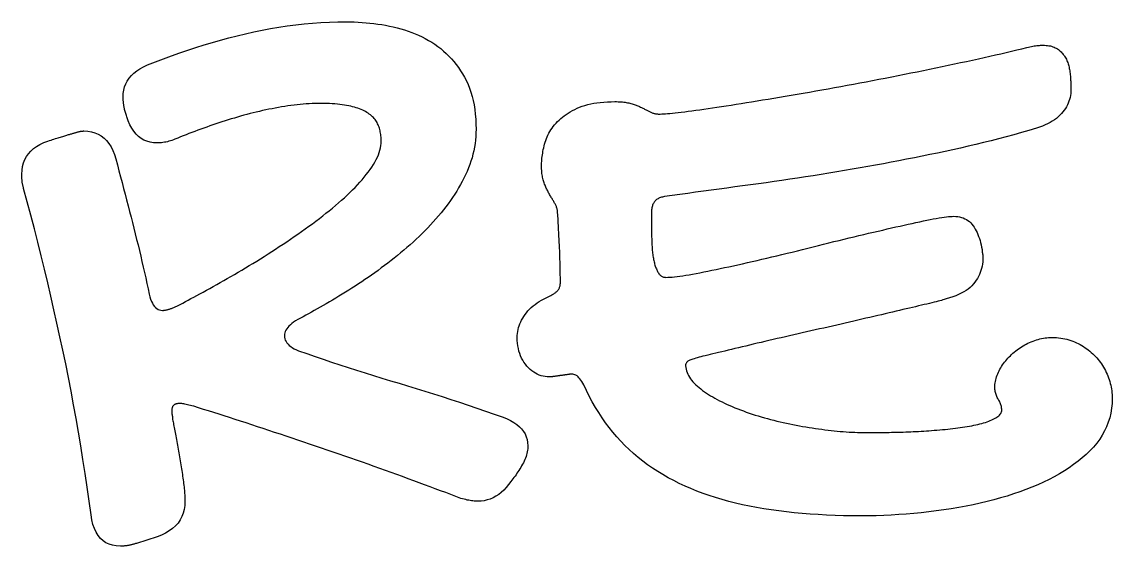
# Model space of a CAD drawing. Header units: millimetres. Extents: x 0 to 54.3, y 0.2 to 27.6.
# Drawn here: x 4.687 to 8.923, y 8.668 to 10.703 of the extents above; entities that cross this region are included whole.
import ezdxf

# ---------------------------------------------------------------- set-up
doc = ezdxf.new("R2010")
doc.units = ezdxf.units.MM

msp = doc.modelspace()

# ---------------------------------------------------------------- linework, layer by layer
for points in [[(5.2821, 10.2469), (5.2762, 10.2446), (5.2703, 10.2426), (5.2644, 10.2407), (5.2586, 10.239), (5.2528, 10.2375), (5.247, 10.2362), (5.2412, 10.2351), (5.2355, 10.2343), (5.2297, 10.2336), (5.224, 10.2331), (5.2184, 10.2328), (5.2127, 10.2327), (5.1988, 10.2334), (5.1857, 10.2355), (5.1733, 10.239), (5.1617, 10.2439), (5.1508, 10.2503), (5.1406, 10.258), (5.1312, 10.2672), (5.1225, 10.2778), (5.1145, 10.2898), (5.1074, 10.3031), (5.1009, 10.3179), (5.0952, 10.3342), (5.0937, 10.3385), (5.0924, 10.3428), (5.0911, 10.347), (5.0899, 10.351), (5.0888, 10.3549), (5.0878, 10.3586), (5.0869, 10.3623), (5.0861, 10.3658), (5.0853, 10.3692), (5.0847, 10.3725), (5.0841, 10.3756), (5.0836, 10.3787), (5.0832, 10.3816), (5.0828, 10.3845), (5.0824, 10.3874), (5.0821, 10.3901), (5.0819, 10.3929), (5.0816, 10.3956), (5.0814, 10.3982), (5.0812, 10.4008), (5.0811, 10.4034), (5.081, 10.4059), (5.081, 10.4083), (5.0809, 10.4107), (5.0816, 10.4244), (5.0836, 10.4374), (5.0868, 10.4499), (5.0914, 10.4618), (5.0973, 10.473), (5.1045, 10.4837), (5.1131, 10.4938), (5.1229, 10.5033), (5.134, 10.5122), (5.1465, 10.5205), (5.1602, 10.5282), (5.1753, 10.5354), (5.2065, 10.5476), (5.2378, 10.5595), (5.2692, 10.571), (5.3007, 10.582), (5.3323, 10.5927), (5.364, 10.603), (5.3958, 10.6129), (5.4277, 10.6224), (5.4597, 10.6315), (5.4918, 10.6402), (5.524, 10.6485), (5.5563, 10.6564), (5.5887, 10.6638), (5.6211, 10.6706), (5.6536, 10.6767), (5.6861, 10.6821), (5.7187, 10.687), (5.7513, 10.6912), (5.784, 10.6947), (5.8167, 10.6976), (5.8495, 10.6998), (5.8823, 10.7014), (5.9151, 10.7024), (5.9481, 10.7027), (5.9635, 10.7026), (5.9788, 10.7022), (5.9942, 10.7015), (6.0095, 10.7005), (6.0247, 10.6993), (6.04, 10.6978), (6.0552, 10.6961), (6.0703, 10.694), (6.0854, 10.6917), (6.1005, 10.6891), (6.1155, 10.6863), (6.1306, 10.6831), (6.1454, 10.6797), (6.16, 10.6758), (6.1743, 10.6716), (6.1884, 10.6669), (6.2022, 10.6619), (6.2158, 10.6564), (6.2291, 10.6506), (6.2421, 10.6444), (6.2549, 10.6377), (6.2674, 10.6307), (6.2797, 10.6233), (6.2917, 10.6155), (6.3034, 10.6072), (6.3147, 10.5986), (6.3256, 10.5894), (6.3362, 10.5799), (6.3464, 10.5699), (6.3562, 10.5594), (6.3657, 10.5485), (6.3748, 10.5371), (6.3835, 10.5253), (6.3918, 10.5131), (6.3998, 10.5004), (6.4074, 10.4873), (6.4145, 10.4736), (6.421, 10.4594), (6.4269, 10.4447), (6.4322, 10.4293), (6.4368, 10.4134), (6.4408, 10.3969), (6.4442, 10.3799), (6.447, 10.3623), (6.4492, 10.3441), (6.4507, 10.3253), (6.4516, 10.306), (6.4519, 10.2861), (6.4517, 10.2719), (6.451, 10.2578), (6.4498, 10.2438), (6.4481, 10.2299), (6.4459, 10.2161), (6.4433, 10.2024), (6.4401, 10.1888), (6.4365, 10.1753), (6.4324, 10.1619), (6.4278, 10.1486), (6.4228, 10.1354), (6.4172, 10.1223), (6.4113, 10.1093), (6.405, 10.0964), (6.3985, 10.0836), (6.3916, 10.0708), (6.3844, 10.0582), (6.3769, 10.0457), (6.3691, 10.0333), (6.361, 10.021), (6.3526, 10.0088), (6.3439, 9.9967), (6.3349, 9.9846), (6.3255, 9.9727), (6.3159, 9.9609), (6.3061, 9.9492), (6.296, 9.9375), (6.2858, 9.926), (6.2753, 9.9146), (6.2645, 9.9033), (6.2536, 9.892), (6.2424, 9.8809), (6.231, 9.8699), (6.2194, 9.859), (6.2076, 9.8481), (6.1955, 9.8374), (6.1834, 9.8268), (6.1711, 9.8163), (6.1588, 9.806), (6.1465, 9.7959), (6.1341, 9.7858), (6.1217, 9.776), (6.1092, 9.7662), (6.0966, 9.7567), (6.084, 9.7473), (6.0714, 9.738), (6.0587, 9.7289), (6.046, 9.7199), (6.0332, 9.711), (6.0205, 9.7023), (6.0078, 9.6938), (5.9951, 9.6854), (5.9825, 9.6771), (5.9699, 9.6689), (5.9573, 9.6609), (5.9447, 9.653), (5.9321, 9.6453), (5.9196, 9.6377), (5.9071, 9.6302), (5.8946, 9.6228), (5.8823, 9.6157), (5.8701, 9.6086), (5.8581, 9.6018), (5.8464, 9.595), (5.8348, 9.5885), (5.8234, 9.5821), (5.8122, 9.5759), (5.8013, 9.5698), (5.7905, 9.5639), (5.7799, 9.5582), (5.7695, 9.5526), (5.7593, 9.5472), (5.7511, 9.5421), (5.7435, 9.537), (5.7367, 9.5319), (5.7306, 9.5268), (5.7253, 9.5216), (5.7206, 9.5165), (5.7166, 9.5113), (5.7134, 9.506), (5.7109, 9.5008), (5.7091, 9.4955), (5.708, 9.4902), (5.7077, 9.4849), (5.7081, 9.4787), (5.7092, 9.4728), (5.7111, 9.4672), (5.7138, 9.4617), (5.7173, 9.4565), (5.7215, 9.4515), (5.7265, 9.4467), (5.7322, 9.4421), (5.7387, 9.4378), (5.746, 9.4337), (5.7541, 9.4298), (5.7629, 9.4261), (5.7947, 9.4149), (5.8266, 9.4038), (5.8587, 9.3928), (5.8909, 9.382), (5.9232, 9.3713), (5.9556, 9.3607), (5.9882, 9.3502), (6.0209, 9.3398), (6.0537, 9.3296), (6.0866, 9.3195), (6.1196, 9.3095), (6.1528, 9.2997), (6.1861, 9.2898), (6.2194, 9.2797), (6.2529, 9.2694), (6.2863, 9.2589), (6.3199, 9.2482), (6.3536, 9.2374), (6.3873, 9.2263), (6.4211, 9.215), (6.4549, 9.2035), (6.4889, 9.1919), (6.5229, 9.18), (6.557, 9.1679), (6.5723, 9.1617), (6.5864, 9.155), (6.5991, 9.1477), (6.6104, 9.1398), (6.6204, 9.1314), (6.6291, 9.1225), (6.6364, 9.113), (6.6425, 9.103), (6.6471, 9.0925), (6.6505, 9.0814), (6.6525, 9.0697), (6.6531, 9.0575), (6.653, 9.0516), (6.6526, 9.0456), (6.6519, 9.0397), (6.6509, 9.0337), (6.6496, 9.0277), (6.648, 9.0217), (6.6462, 9.0157), (6.644, 9.0097), (6.6416, 9.0036), (6.6389, 8.9976), (6.6359, 8.9915), (6.6327, 8.9854), (6.6292, 8.9794), (6.6257, 8.9734), (6.6221, 8.9676), (6.6185, 8.9618), (6.6148, 8.9561), (6.6111, 8.9505), (6.6073, 8.945), (6.6034, 8.9395), (6.5994, 8.9342), (6.5954, 8.9289), (6.5914, 8.9237), (6.5873, 8.9187), (6.5785, 8.9064), (6.5694, 8.8953), (6.5599, 8.8852), (6.5501, 8.8761), (6.5399, 8.8681), (6.5294, 8.8612), (6.5185, 8.8554), (6.5073, 8.8506), (6.4958, 8.8469), (6.4839, 8.8442), (6.4716, 8.8426), (6.4591, 8.8421), (6.4545, 8.8422), (6.4498, 8.8424), (6.4449, 8.8428), (6.4399, 8.8433), (6.4346, 8.8439), (6.4292, 8.8448), (6.4237, 8.8457), (6.4179, 8.8468), (6.412, 8.8481), (6.4059, 8.8495), (6.3996, 8.8511), (6.3932, 8.8528), (6.3738, 8.8602), (6.3541, 8.8677), (6.3343, 8.8753), (6.3141, 8.8828), (6.2938, 8.8905), (6.2732, 8.8982), (6.2524, 8.9059), (6.2314, 8.9137), (6.2101, 8.9215), (6.1885, 8.9294), (6.1668, 8.9374), (6.1448, 8.9454), (6.1227, 8.9534), (6.1004, 8.9614), (6.0781, 8.9693), (6.0558, 8.9773), (6.0333, 8.9853), (6.0108, 8.9932), (5.9882, 9.0011), (5.9656, 9.0091), (5.9428, 9.017), (5.92, 9.0249), (5.8971, 9.0327), (5.8742, 9.0406), (5.8512, 9.0485), (5.8283, 9.0562), (5.8054, 9.064), (5.7827, 9.0717), (5.7599, 9.0793), (5.7373, 9.0869), (5.7147, 9.0945), (5.6922, 9.1019), (5.6697, 9.1094), (5.6473, 9.1168), (5.6249, 9.1241), (5.6026, 9.1314), (5.5805, 9.1386), (5.5587, 9.1457), (5.5371, 9.1527), (5.5158, 9.1596), (5.4947, 9.1664), (5.474, 9.173), (5.4535, 9.1796), (5.4333, 9.186), (5.4133, 9.1923), (5.3937, 9.1986), (5.3743, 9.2047), (5.3551, 9.2107), (5.3485, 9.2124), (5.3422, 9.2139), (5.3363, 9.2153), (5.3308, 9.2166), (5.3257, 9.2177), (5.3209, 9.2187), (5.3165, 9.2195), (5.3124, 9.2202), (5.3087, 9.2207), (5.3054, 9.221), (5.3025, 9.2213), (5.2999, 9.2213), (5.2976, 9.2213), (5.2954, 9.2212), (5.2932, 9.2209), (5.2911, 9.2206), (5.2892, 9.2203), (5.2873, 9.2198), (5.2854, 9.2192), (5.2837, 9.2186), (5.2821, 9.2178), (5.2805, 9.217), (5.2791, 9.2161), (5.2777, 9.2151), (5.2764, 9.214), (5.2752, 9.2127), (5.2742, 9.2112), (5.2732, 9.2095), (5.2724, 9.2076), (5.2717, 9.2055), (5.2711, 9.2033), (5.2706, 9.2009), (5.2702, 9.1982), (5.2699, 9.1954), (5.2697, 9.1925), (5.2697, 9.1893), (5.2697, 9.1884), (5.2697, 9.1874), (5.2698, 9.1865), (5.2699, 9.1854), (5.27, 9.1844), (5.2701, 9.1833), (5.2703, 9.1821), (5.2705, 9.181), (5.2707, 9.1798), (5.2709, 9.1785), (5.2712, 9.1773), (5.2715, 9.1759), (5.2717, 9.1746), (5.272, 9.1732), (5.2722, 9.1719), (5.2724, 9.1705), (5.2726, 9.1691), (5.2728, 9.1677), (5.2729, 9.1663), (5.273, 9.1649), (5.2731, 9.1634), (5.2732, 9.162), (5.2732, 9.1605), (5.2732, 9.159), (5.2741, 9.1545), (5.2751, 9.1496), (5.2761, 9.1446), (5.2771, 9.1393), (5.2782, 9.1338), (5.2792, 9.1281), (5.2804, 9.1221), (5.2815, 9.1159), (5.2828, 9.1094), (5.284, 9.1028), (5.2853, 9.0958), (5.2866, 9.0887), (5.2879, 9.0814), (5.2893, 9.0741), (5.2906, 9.0667), (5.2919, 9.0593), (5.2933, 9.0519), (5.2946, 9.0444), (5.2959, 9.0369), (5.2973, 9.0293), (5.2986, 9.0218), (5.2999, 9.0141), (5.3013, 9.0065), (5.3026, 8.9988), (5.3039, 8.9911), (5.3052, 8.9835), (5.3065, 8.9759), (5.3077, 8.9684), (5.3088, 8.961), (5.31, 8.9536), (5.3111, 8.9463), (5.3121, 8.939), (5.3131, 8.9318), (5.3141, 8.9247), (5.3151, 8.9176), (5.316, 8.9106), (5.3168, 8.9038), (5.3176, 8.8971), (5.3183, 8.8907), (5.3189, 8.8844), (5.3195, 8.8784), (5.32, 8.8726), (5.3204, 8.867), (5.3207, 8.8616), (5.321, 8.8564), (5.3212, 8.8514), (5.3213, 8.8466), (5.3213, 8.8421), (5.3206, 8.8259), (5.3183, 8.8105), (5.3145, 8.796), (5.3092, 8.7823), (5.3025, 8.7695), (5.2942, 8.7575), (5.2844, 8.7464), (5.273, 8.736), (5.2602, 8.7266), (5.2459, 8.7179), (5.23, 8.7102), (5.2127, 8.7032), (5.1326, 8.6783), (5.1296, 8.6774), (5.1267, 8.6766), (5.1239, 8.6758), (5.1211, 8.675), (5.1184, 8.6743), (5.1157, 8.6736), (5.113, 8.673), (5.1104, 8.6723), (5.1079, 8.6718), (5.1054, 8.6712), (5.1029, 8.6707), (5.1005, 8.6703), (5.0981, 8.6698), (5.0957, 8.6695), (5.0933, 8.6691), (5.0908, 8.6688), (5.0883, 8.6685), (5.0858, 8.6683), (5.0833, 8.6681), (5.0807, 8.6679), (5.0782, 8.6678), (5.0756, 8.6677), (5.0729, 8.6676), (5.0703, 8.6676), (5.0545, 8.6684), (5.0399, 8.671), (5.0264, 8.6752), (5.0141, 8.6811), (5.0029, 8.6886), (4.9928, 8.6979), (4.9839, 8.7088), (4.9761, 8.7214), (4.9694, 8.7357), (4.9639, 8.7517), (4.9595, 8.7693), (4.9563, 8.7887), (4.949, 8.8426), (4.9414, 8.8964), (4.9334, 8.9501), (4.9251, 9.0037), (4.9165, 9.0572), (4.9076, 9.1105), (4.8983, 9.1637), (4.8886, 9.2168), (4.8787, 9.2697), (4.8684, 9.3226), (4.8578, 9.3753), (4.8468, 9.4279), (4.8355, 9.4804), (4.824, 9.5329), (4.8123, 9.5853), (4.8002, 9.6378), (4.7879, 9.6902), (4.7754, 9.7426), (4.7625, 9.7949), (4.7495, 9.8473), (4.7361, 9.8996), (4.7225, 9.9519), (4.7087, 10.0042), (4.6946, 10.0564), (4.6937, 10.0593), (4.6929, 10.0622), (4.6922, 10.065), (4.6915, 10.0678), (4.6909, 10.0705), (4.6903, 10.0731), (4.6899, 10.0757), (4.6894, 10.0782), (4.6891, 10.0806), (4.6888, 10.083), (4.6885, 10.0853), (4.6883, 10.0876), (4.6882, 10.0898), (4.6881, 10.0919), (4.6879, 10.0941), (4.6878, 10.0962), (4.6878, 10.0982), (4.6877, 10.1002), (4.6876, 10.1022), (4.6875, 10.1042), (4.6875, 10.1061), (4.6875, 10.108), (4.6875, 10.1098), (4.6874, 10.1116), (4.6882, 10.1269), (4.6903, 10.1414), (4.6938, 10.155), (4.6987, 10.1678), (4.7051, 10.1797), (4.7128, 10.1908), (4.722, 10.2011), (4.7326, 10.2105), (4.7445, 10.2191), (4.7579, 10.2268), (4.7727, 10.2337), (4.7889, 10.2398), (4.7951, 10.2418), (4.801, 10.2438), (4.8068, 10.2457), (4.8124, 10.2475), (4.8178, 10.2493), (4.823, 10.2509), (4.828, 10.2525), (4.8329, 10.254), (4.8375, 10.2555), (4.842, 10.2569), (4.8463, 10.2582), (4.8504, 10.2594), (4.8543, 10.2605), (4.8581, 10.2617), (4.8618, 10.2628), (4.8654, 10.2638), (4.8689, 10.2648), (4.8722, 10.2658), (4.8754, 10.2668), (4.8785, 10.2677), (4.8814, 10.2686), (4.8842, 10.2694), (4.887, 10.2702), (4.8895, 10.271), (4.892, 10.2717), (4.8944, 10.2724), (4.8967, 10.273), (4.8988, 10.2736), (4.9009, 10.2742), (4.9029, 10.2747), (4.9048, 10.2752), (4.9066, 10.2757), (4.9082, 10.2761), (4.9098, 10.2765), (4.9113, 10.2769), (4.9127, 10.2772), (4.914, 10.2775), (4.9153, 10.2777), (4.9166, 10.278), (4.9179, 10.2782), (4.9192, 10.2784), (4.9205, 10.2785), (4.9217, 10.2787), (4.923, 10.2788), (4.9242, 10.2789), (4.9254, 10.2789), (4.9266, 10.279), (4.9278, 10.279), (4.9434, 10.2782), (4.958, 10.2759), (4.9717, 10.2722), (4.9844, 10.2669), (4.9962, 10.2601), (5.0071, 10.2518), (5.017, 10.242), (5.0259, 10.2307), (5.034, 10.2179), (5.0411, 10.2035), (5.0472, 10.1877), (5.0525, 10.1704), (5.0587, 10.1473), (5.0648, 10.1243), (5.0709, 10.1015), (5.0769, 10.0788), (5.0828, 10.0562), (5.0887, 10.0337), (5.0946, 10.0114), (5.1003, 9.9891), (5.106, 9.967), (5.1117, 9.9451), (5.1173, 9.9232), (5.1228, 9.9015), (5.1282, 9.8799), (5.1336, 9.8583), (5.1389, 9.8367), (5.1441, 9.8152), (5.1492, 9.7938), (5.1542, 9.7724), (5.1591, 9.7511), (5.1639, 9.7298), (5.1687, 9.7085), (5.1734, 9.6873), (5.1779, 9.6662), (5.1824, 9.6451), (5.185, 9.6351), (5.1878, 9.6261), (5.191, 9.6178), (5.1945, 9.6105), (5.1983, 9.604), (5.2025, 9.5984), (5.2069, 9.5936), (5.2117, 9.5897), (5.2168, 9.5867), (5.2222, 9.5845), (5.228, 9.5832), (5.2341, 9.5828), (5.2359, 9.5828), (5.2377, 9.5829), (5.2396, 9.5831), (5.2416, 9.5833), (5.2436, 9.5836), (5.2456, 9.5839), (5.2477, 9.5843), (5.2499, 9.5848), (5.2521, 9.5853), (5.2543, 9.5859), (5.2566, 9.5865), (5.259, 9.5872), (5.2614, 9.588), (5.2639, 9.5888), (5.2664, 9.5897), (5.2691, 9.5907), (5.2718, 9.5917), (5.2746, 9.5928), (5.2774, 9.5939), (5.2804, 9.5951), (5.2834, 9.5964), (5.2864, 9.5977), (5.2896, 9.5991), (5.2928, 9.6006), (5.3025, 9.6057), (5.3125, 9.6111), (5.3228, 9.6166), (5.3335, 9.6223), (5.3445, 9.6283), (5.3558, 9.6344), (5.3675, 9.6407), (5.3795, 9.6473), (5.3918, 9.654), (5.4045, 9.6609), (5.4175, 9.668), (5.4308, 9.6754), (5.4444, 9.6829), (5.458, 9.6905), (5.4718, 9.6982), (5.4856, 9.7061), (5.4996, 9.7142), (5.5136, 9.7223), (5.5278, 9.7306), (5.542, 9.7391), (5.5563, 9.7476), (5.5708, 9.7564), (5.5853, 9.7652), (5.6, 9.7742), (5.6146, 9.7833), (5.6293, 9.7925), (5.6439, 9.8017), (5.6585, 9.8111), (5.6731, 9.8205), (5.6877, 9.8301), (5.7022, 9.8397), (5.7167, 9.8494), (5.7312, 9.8592), (5.7456, 9.869), (5.76, 9.879), (5.7745, 9.889), (5.7887, 9.8991), (5.8027, 9.9092), (5.8165, 9.9193), (5.83, 9.9294), (5.8433, 9.9395), (5.8564, 9.9496), (5.8691, 9.9597), (5.8817, 9.9697), (5.894, 9.9798), (5.906, 9.9899), (5.9178, 10), (5.9294, 10.0101), (5.9406, 10.0202), (5.9515, 10.0302), (5.962, 10.0403), (5.9722, 10.0503), (5.982, 10.0602), (5.9915, 10.0702), (6.0005, 10.0801), (6.0093, 10.09), (6.0177, 10.0999), (6.0257, 10.1098), (6.0333, 10.1196), (6.0406, 10.1294), (6.0475, 10.1391), (6.0537, 10.1488), (6.0593, 10.1583), (6.0644, 10.1678), (6.0688, 10.1771), (6.0727, 10.1864), (6.076, 10.1955), (6.0786, 10.2046), (6.0807, 10.2135), (6.0822, 10.2224), (6.0831, 10.2311), (6.0834, 10.2398), (6.0833, 10.2451), (6.0831, 10.2503), (6.0828, 10.2555), (6.0823, 10.2606), (6.0817, 10.2656), (6.0809, 10.2705), (6.08, 10.2754), (6.079, 10.2801), (6.0779, 10.2849), (6.0766, 10.2895), (6.0751, 10.2941), (6.0736, 10.2985), (6.0718, 10.303), (6.0698, 10.3073), (6.0676, 10.3115), (6.0652, 10.3156), (6.0625, 10.3196), (6.0596, 10.3235), (6.0564, 10.3273), (6.053, 10.331), (6.0494, 10.3346), (6.0455, 10.3381), (6.0414, 10.3415), (6.0371, 10.3448), (6.0325, 10.348), (6.0277, 10.3511), (6.0226, 10.3541), (6.0172, 10.3569), (6.0116, 10.3596), (6.0057, 10.3622), (5.9996, 10.3647), (5.9932, 10.367), (5.9865, 10.3692), (5.9796, 10.3713), (5.9724, 10.3733), (5.965, 10.3751), (5.9572, 10.3768), (5.9492, 10.3784), (5.9408, 10.3798), (5.932, 10.381), (5.923, 10.3822), (5.9136, 10.3831), (5.9038, 10.3839), (5.8937, 10.3846), (5.8833, 10.3851), (5.8726, 10.3855), (5.8615, 10.3857), (5.8501, 10.3858), (5.8388, 10.3857), (5.8274, 10.3855), (5.8159, 10.3851), (5.8043, 10.3845), (5.7927, 10.3838), (5.7809, 10.3829), (5.7691, 10.3819), (5.7571, 10.3806), (5.7451, 10.3793), (5.733, 10.3778), (5.7208, 10.3761), (5.7086, 10.3742), (5.6963, 10.3722), (5.684, 10.3701), (5.6717, 10.3679), (5.6594, 10.3656), (5.6472, 10.3632), (5.6349, 10.3606), (5.6227, 10.358), (5.6104, 10.3552), (5.5982, 10.3524), (5.586, 10.3494), (5.5739, 10.3463), (5.5617, 10.3431), (5.5495, 10.3398), (5.5374, 10.3364), (5.5253, 10.3329), (5.5132, 10.3294), (5.5012, 10.3258), (5.4891, 10.3221), (5.4771, 10.3184), (5.4651, 10.3146), (5.4532, 10.3107), (5.4412, 10.3067), (5.4293, 10.3027), (5.4175, 10.2985), (5.4056, 10.2944), (5.3939, 10.2902), (5.3823, 10.286), (5.3708, 10.2817), (5.3593, 10.2775), (5.348, 10.2732), (5.3368, 10.2689), (5.3257, 10.2645), (5.3146, 10.2602), (5.3037, 10.2558), (5.2929, 10.2514), (5.2821, 10.2469)], [(6.8241, 9.3353), (6.8231, 9.3353), (6.8221, 9.3352), (6.821, 9.3352), (6.8198, 9.3351), (6.8185, 9.335), (6.8172, 9.3348), (6.8157, 9.3347), (6.8142, 9.3345), (6.8125, 9.3343), (6.8108, 9.3341), (6.809, 9.3338), (6.8071, 9.3335), (6.8052, 9.3332), (6.8032, 9.3329), (6.8013, 9.3326), (6.7992, 9.3323), (6.7972, 9.332), (6.7951, 9.3317), (6.793, 9.3314), (6.7909, 9.3311), (6.7888, 9.3308), (6.7866, 9.3305), (6.7844, 9.3302), (6.7822, 9.3299), (6.78, 9.3297), (6.7778, 9.3294), (6.7756, 9.3291), (6.7734, 9.3288), (6.7712, 9.3285), (6.7691, 9.3282), (6.7669, 9.3279), (6.7648, 9.3276), (6.7627, 9.3273), (6.7606, 9.327), (6.7585, 9.3267), (6.7564, 9.3264), (6.7544, 9.3261), (6.7524, 9.3258), (6.7505, 9.3256), (6.7487, 9.3254), (6.7469, 9.3252), (6.7453, 9.3251), (6.7437, 9.3249), (6.7422, 9.3248), (6.7407, 9.3247), (6.7393, 9.3247), (6.738, 9.3246), (6.7368, 9.3246), (6.7286, 9.3249), (6.7205, 9.3258), (6.7127, 9.3272), (6.705, 9.3293), (6.6974, 9.3319), (6.6901, 9.3351), (6.6829, 9.3388), (6.6759, 9.3432), (6.669, 9.3481), (6.6624, 9.3537), (6.6559, 9.3598), (6.6496, 9.3664), (6.6436, 9.3736), (6.6381, 9.3812), (6.6332, 9.3891), (6.6288, 9.3974), (6.6249, 9.4061), (6.6215, 9.4152), (6.6187, 9.4247), (6.6163, 9.4345), (6.6145, 9.4447), (6.6132, 9.4554), (6.6124, 9.4664), (6.6122, 9.4777), (6.6124, 9.4854), (6.613, 9.4931), (6.6141, 9.5007), (6.6155, 9.5082), (6.6174, 9.5157), (6.6197, 9.5231), (6.6225, 9.5305), (6.6256, 9.5379), (6.6292, 9.5452), (6.6332, 9.5524), (6.6376, 9.5596), (6.6425, 9.5668), (6.6477, 9.5738), (6.6535, 9.5806), (6.6597, 9.5872), (6.6664, 9.5937), (6.6735, 9.5999), (6.6812, 9.6059), (6.6893, 9.6118), (6.6978, 9.6174), (6.7069, 9.6228), (6.7164, 9.6281), (6.7264, 9.6331), (6.7368, 9.638), (6.74, 9.6395), (6.7431, 9.641), (6.7461, 9.6426), (6.749, 9.6442), (6.7517, 9.6459), (6.7544, 9.6475), (6.7569, 9.6493), (6.7594, 9.651), (6.7617, 9.6528), (6.7639, 9.6547), (6.766, 9.6565), (6.768, 9.6585), (6.7698, 9.6605), (6.7715, 9.6626), (6.773, 9.6649), (6.7744, 9.6673), (6.7756, 9.6698), (6.7767, 9.6725), (6.7775, 9.6753), (6.7783, 9.6782), (6.7788, 9.6813), (6.7792, 9.6845), (6.7795, 9.6879), (6.7796, 9.6914), (6.7795, 9.7009), (6.7795, 9.7106), (6.7794, 9.7204), (6.7793, 9.7303), (6.7791, 9.7403), (6.7789, 9.7504), (6.7786, 9.7606), (6.7784, 9.7709), (6.778, 9.7814), (6.7777, 9.7919), (6.7773, 9.8026), (6.7769, 9.8134), (6.7764, 9.8243), (6.7759, 9.8356), (6.7754, 9.8472), (6.7748, 9.8592), (6.7742, 9.8714), (6.7735, 9.8839), (6.7729, 9.8968), (6.7721, 9.9099), (6.7714, 9.9234), (6.7706, 9.9371), (6.7697, 9.9512), (6.7689, 9.9656), (6.7685, 9.9685), (6.7681, 9.9715), (6.7675, 9.9744), (6.7668, 9.9773), (6.766, 9.9801), (6.7651, 9.983), (6.7641, 9.9858), (6.7629, 9.9885), (6.7617, 9.9913), (6.7603, 9.994), (6.7589, 9.9967), (6.7573, 9.9994), (6.7556, 10.0021), (6.754, 10.0049), (6.7523, 10.0077), (6.7506, 10.0106), (6.7488, 10.0135), (6.7471, 10.0166), (6.7453, 10.0196), (6.7434, 10.0228), (6.7416, 10.026), (6.7397, 10.0292), (6.7378, 10.0325), (6.7359, 10.0359), (6.734, 10.0394), (6.7321, 10.0429), (6.7303, 10.0464), (6.7285, 10.0501), (6.7267, 10.0538), (6.725, 10.0575), (6.7233, 10.0613), (6.7217, 10.0652), (6.7201, 10.0691), (6.7185, 10.0731), (6.717, 10.0772), (6.7155, 10.0813), (6.714, 10.0856), (6.7127, 10.09), (6.7116, 10.0946), (6.7105, 10.0993), (6.7096, 10.1043), (6.7088, 10.1094), (6.7081, 10.1146), (6.7075, 10.1201), (6.7071, 10.1257), (6.7068, 10.1315), (6.7066, 10.1375), (6.7065, 10.1436), (6.7066, 10.1493), (6.7068, 10.1552), (6.7072, 10.1612), (6.7076, 10.1673), (6.7082, 10.1735), (6.709, 10.1799), (6.7099, 10.1864), (6.7109, 10.1931), (6.7121, 10.1999), (6.7134, 10.2068), (6.7148, 10.2139), (6.7163, 10.2211), (6.7181, 10.2283), (6.7202, 10.2355), (6.7226, 10.2426), (6.7252, 10.2496), (6.7282, 10.2565), (6.7315, 10.2634), (6.735, 10.2702), (6.7389, 10.2769), (6.7431, 10.2835), (6.7475, 10.2901), (6.7522, 10.2966), (6.7573, 10.303), (6.7627, 10.3093), (6.7684, 10.3154), (6.7744, 10.3214), (6.7808, 10.3271), (6.7876, 10.3327), (6.7947, 10.3382), (6.8021, 10.3434), (6.8099, 10.3485), (6.8181, 10.3534), (6.8265, 10.3581), (6.8354, 10.3627), (6.8445, 10.3671), (6.8541, 10.3712), (6.8642, 10.375), (6.8748, 10.3784), (6.8858, 10.3814), (6.8973, 10.3841), (6.9093, 10.3865), (6.9218, 10.3884), (6.9348, 10.39), (6.9482, 10.3913), (6.9621, 10.3922), (6.9765, 10.3927), (6.9914, 10.3929), (6.9976, 10.3929), (7.0035, 10.3927), (7.0093, 10.3925), (7.015, 10.3921), (7.0204, 10.3917), (7.0257, 10.3911), (7.0308, 10.3905), (7.0357, 10.3898), (7.0405, 10.3889), (7.0451, 10.388), (7.0495, 10.3869), (7.0537, 10.3858), (7.0579, 10.3846), (7.0619, 10.3833), (7.0658, 10.3821), (7.0697, 10.3807), (7.0734, 10.3794), (7.0771, 10.378), (7.0807, 10.3766), (7.0842, 10.3751), (7.0876, 10.3736), (7.091, 10.3721), (7.0942, 10.3705), (7.0974, 10.3689), (7.1005, 10.3673), (7.1035, 10.3657), (7.1065, 10.3641), (7.1094, 10.3626), (7.1123, 10.3612), (7.1152, 10.3598), (7.118, 10.3584), (7.1207, 10.357), (7.1234, 10.3557), (7.1261, 10.3544), (7.1287, 10.3532), (7.1312, 10.352), (7.1337, 10.3508), (7.1363, 10.3498), (7.1388, 10.3488), (7.1414, 10.348), (7.144, 10.3473), (7.1466, 10.3466), (7.1492, 10.3461), (7.1518, 10.3456), (7.1544, 10.3453), (7.157, 10.345), (7.1597, 10.3449), (7.1624, 10.3448), (7.1675, 10.3449), (7.1734, 10.3451), (7.1802, 10.3455), (7.1877, 10.346), (7.196, 10.3467), (7.2051, 10.3475), (7.215, 10.3485), (7.2257, 10.3496), (7.2371, 10.3509), (7.2494, 10.3523), (7.2625, 10.3538), (7.2763, 10.3555), (7.2908, 10.3574), (7.3058, 10.3593), (7.3212, 10.3614), (7.3371, 10.3636), (7.3536, 10.366), (7.3705, 10.3684), (7.3878, 10.371), (7.4057, 10.3737), (7.424, 10.3766), (7.4429, 10.3795), (7.4622, 10.3826), (7.482, 10.3858), (7.5022, 10.3891), (7.5227, 10.3925), (7.5436, 10.3959), (7.5649, 10.3994), (7.5864, 10.403), (7.6084, 10.4067), (7.6307, 10.4105), (7.6533, 10.4143), (7.6763, 10.4182), (7.6996, 10.4221), (7.7232, 10.4262), (7.7473, 10.4303), (7.7715, 10.4345), (7.7958, 10.4387), (7.8201, 10.443), (7.8445, 10.4474), (7.869, 10.4519), (7.8935, 10.4563), (7.9181, 10.4609), (7.9427, 10.4655), (7.9674, 10.4702), (7.9922, 10.4749), (8.017, 10.4797), (8.0419, 10.4846), (8.0668, 10.4895), (8.0916, 10.4944), (8.1163, 10.4994), (8.1409, 10.5043), (8.1653, 10.5092), (8.1897, 10.5142), (8.214, 10.5192), (8.2382, 10.5242), (8.2623, 10.5292), (8.2863, 10.5342), (8.3101, 10.5392), (8.3339, 10.5443), (8.3575, 10.5493), (8.3807, 10.5543), (8.4035, 10.5593), (8.4259, 10.5642), (8.448, 10.5692), (8.4697, 10.5741), (8.491, 10.579), (8.512, 10.5838), (8.5326, 10.5887), (8.5528, 10.5935), (8.5726, 10.5983), (8.5921, 10.603), (8.598, 10.6044), (8.6037, 10.6057), (8.6094, 10.6069), (8.6149, 10.608), (8.6202, 10.6089), (8.6255, 10.6097), (8.6306, 10.6104), (8.6356, 10.6109), (8.6405, 10.6114), (8.6453, 10.6117), (8.6499, 10.6119), (8.6544, 10.6119), (8.6606, 10.6118), (8.6665, 10.6114), (8.6722, 10.6109), (8.6777, 10.61), (8.683, 10.609), (8.688, 10.6077), (8.6929, 10.6062), (8.6976, 10.6044), (8.702, 10.6024), (8.7062, 10.6002), (8.7103, 10.5977), (8.7141, 10.595), (8.7177, 10.5921), (8.7212, 10.5891), (8.7245, 10.586), (8.7276, 10.5828), (8.7306, 10.5795), (8.7334, 10.5761), (8.7361, 10.5725), (8.7386, 10.5689), (8.741, 10.5651), (8.7431, 10.5612), (8.7452, 10.5573), (8.747, 10.5532), (8.7487, 10.549), (8.7504, 10.5447), (8.7519, 10.5403), (8.7532, 10.5359), (8.7545, 10.5313), (8.7557, 10.5267), (8.7568, 10.522), (8.7577, 10.5172), (8.7585, 10.5123), (8.7593, 10.5073), (8.7599, 10.5022), (8.7604, 10.4971), (8.7608, 10.4919), (8.7612, 10.4868), (8.7615, 10.4818), (8.7619, 10.4768), (8.7621, 10.4719), (8.7624, 10.467), (8.7626, 10.4622), (8.7627, 10.4575), (8.7629, 10.4528), (8.763, 10.4482), (8.763, 10.4437), (8.763, 10.4392), (8.7628, 10.4315), (8.7622, 10.424), (8.7611, 10.4165), (8.7596, 10.409), (8.7576, 10.4017), (8.7553, 10.3945), (8.7524, 10.3873), (8.7492, 10.3803), (8.7455, 10.3733), (8.7414, 10.3664), (8.7369, 10.3596), (8.7319, 10.3529), (8.7264, 10.3463), (8.7204, 10.34), (8.7138, 10.3339), (8.7067, 10.328), (8.699, 10.3224), (8.6907, 10.317), (8.6819, 10.3119), (8.6725, 10.307), (8.6626, 10.3023), (8.6521, 10.2978), (8.6411, 10.2936), (8.6295, 10.2896), (8.6001, 10.2811), (8.5707, 10.2728), (8.5412, 10.2647), (8.5117, 10.2567), (8.4821, 10.2489), (8.4526, 10.2413), (8.4229, 10.2339), (8.3933, 10.2267), (8.3636, 10.2197), (8.3339, 10.2129), (8.3041, 10.2062), (8.2743, 10.1997), (8.2444, 10.1934), (8.2146, 10.1872), (8.1847, 10.181), (8.1547, 10.175), (8.1247, 10.1691), (8.0947, 10.1632), (8.0646, 10.1575), (8.0345, 10.1519), (8.0044, 10.1463), (7.9742, 10.1409), (7.944, 10.1355), (7.9137, 10.1303), (7.8835, 10.1251), (7.8532, 10.1201), (7.8228, 10.1151), (7.7925, 10.1102), (7.7621, 10.1054), (7.7317, 10.1007), (7.7013, 10.0961), (7.6708, 10.0915), (7.6403, 10.0871), (7.6098, 10.0827), (7.5793, 10.0784), (7.5487, 10.0742), (7.5182, 10.07), (7.4877, 10.0659), (7.4571, 10.0617), (7.4267, 10.0576), (7.3962, 10.0534), (7.3658, 10.0493), (7.3354, 10.0451), (7.305, 10.041), (7.2746, 10.0368), (7.2443, 10.0327), (7.214, 10.0285), (7.1837, 10.0243), (7.1797, 10.0237), (7.1758, 10.0228), (7.172, 10.0218), (7.1685, 10.0207), (7.1651, 10.0194), (7.1619, 10.0179), (7.1589, 10.0163), (7.156, 10.0145), (7.1533, 10.0125), (7.1508, 10.0104), (7.1485, 10.0081), (7.1463, 10.0057), (7.1443, 10.0031), (7.1425, 10.0003), (7.1409, 9.9975), (7.1394, 9.9945), (7.1381, 9.9913), (7.137, 9.9881), (7.136, 9.9847), (7.1353, 9.9811), (7.1347, 9.9774), (7.1342, 9.9736), (7.134, 9.9697), (7.1339, 9.9656), (7.1339, 9.8926), (7.1339, 9.8875), (7.1339, 9.8825), (7.134, 9.8773), (7.1341, 9.8722), (7.1342, 9.8671), (7.1343, 9.8619), (7.1345, 9.8567), (7.1347, 9.8514), (7.1349, 9.8462), (7.1351, 9.8409), (7.1354, 9.8356), (7.1357, 9.8303), (7.136, 9.825), (7.1364, 9.8197), (7.1368, 9.8146), (7.1373, 9.8095), (7.1379, 9.8045), (7.1385, 9.7996), (7.1392, 9.7947), (7.14, 9.7899), (7.1408, 9.7852), (7.1417, 9.7806), (7.1427, 9.776), (7.1437, 9.7715), (7.1447, 9.7671), (7.1459, 9.7629), (7.1471, 9.7588), (7.1483, 9.7548), (7.1496, 9.751), (7.151, 9.7473), (7.1525, 9.7437), (7.154, 9.7403), (7.1555, 9.737), (7.1571, 9.7338), (7.1588, 9.7308), (7.1606, 9.7279), (7.1624, 9.7252), (7.1643, 9.7227), (7.1664, 9.7205), (7.1685, 9.7185), (7.1707, 9.7167), (7.173, 9.7152), (7.1755, 9.7139), (7.178, 9.7129), (7.1806, 9.712), (7.1833, 9.7114), (7.1862, 9.7111), (7.1891, 9.711), (7.1965, 9.7111), (7.2046, 9.7115), (7.2134, 9.7121), (7.2228, 9.713), (7.2329, 9.7141), (7.2436, 9.7154), (7.255, 9.717), (7.267, 9.7189), (7.2797, 9.721), (7.2931, 9.7233), (7.3071, 9.7259), (7.3217, 9.7288), (7.3369, 9.7318), (7.3523, 9.7349), (7.3681, 9.7382), (7.3842, 9.7415), (7.4007, 9.745), (7.4174, 9.7486), (7.4345, 9.7523), (7.4519, 9.7561), (7.4696, 9.76), (7.4877, 9.764), (7.506, 9.7682), (7.5247, 9.7724), (7.5436, 9.7767), (7.5627, 9.7812), (7.5819, 9.7856), (7.6013, 9.7902), (7.6208, 9.7948), (7.6404, 9.7996), (7.6602, 9.8043), (7.6802, 9.8092), (7.7003, 9.8141), (7.7206, 9.8191), (7.741, 9.8242), (7.7615, 9.8294), (7.782, 9.8345), (7.8024, 9.8396), (7.8225, 9.8446), (7.8425, 9.8496), (7.8623, 9.8544), (7.8819, 9.8592), (7.9013, 9.8639), (7.9206, 9.8686), (7.9396, 9.8731), (7.9585, 9.8776), (7.9771, 9.882), (7.9956, 9.8864), (8.0139, 9.8906), (8.0317, 9.8947), (8.0492, 9.8988), (8.0663, 9.9027), (8.083, 9.9065), (8.0994, 9.9102), (8.1153, 9.9138), (8.131, 9.9172), (8.1462, 9.9206), (8.1611, 9.9238), (8.1756, 9.927), (8.1897, 9.93), (8.2033, 9.9328), (8.2162, 9.9354), (8.2284, 9.9378), (8.24, 9.9399), (8.2508, 9.9417), (8.2609, 9.9433), (8.2704, 9.9447), (8.2791, 9.9458), (8.2872, 9.9467), (8.2946, 9.9473), (8.3012, 9.9477), (8.3072, 9.9478), (8.3154, 9.9475), (8.3232, 9.9468), (8.3307, 9.9455), (8.3378, 9.9437), (8.3446, 9.9415), (8.3511, 9.9387), (8.3572, 9.9354), (8.363, 9.9316), (8.3685, 9.9273), (8.3736, 9.9224), (8.3784, 9.9171), (8.3829, 9.9113), (8.3871, 9.9051), (8.391, 9.8986), (8.3948, 9.8919), (8.3982, 9.8849), (8.4015, 9.8776), (8.4045, 9.8701), (8.4073, 9.8623), (8.4098, 9.8543), (8.4121, 9.846), (8.4142, 9.8375), (8.416, 9.8287), (8.4176, 9.8196), (8.4176, 9.8181), (8.4177, 9.8167), (8.4177, 9.8153), (8.4178, 9.8139), (8.4179, 9.8125), (8.4181, 9.8111), (8.4182, 9.8098), (8.4184, 9.8085), (8.4186, 9.8072), (8.4189, 9.806), (8.4191, 9.8048), (8.4194, 9.8036), (8.4197, 9.8024), (8.4199, 9.8011), (8.4202, 9.7999), (8.4204, 9.7986), (8.4206, 9.7973), (8.4207, 9.796), (8.4209, 9.7947), (8.421, 9.7933), (8.4211, 9.7919), (8.4211, 9.7905), (8.4212, 9.789), (8.4212, 9.7875), (8.421, 9.779), (8.4203, 9.7706), (8.4192, 9.7622), (8.4177, 9.754), (8.4158, 9.7459), (8.4134, 9.7379), (8.4106, 9.73), (8.4073, 9.7223), (8.4037, 9.7146), (8.3995, 9.707), (8.395, 9.6996), (8.39, 9.6923), (8.3845, 9.6852), (8.3783, 9.6784), (8.3714, 9.6719), (8.3638, 9.6657), (8.3556, 9.6598), (8.3466, 9.6542), (8.337, 9.649), (8.3267, 9.644), (8.3157, 9.6394), (8.3041, 9.635), (8.2918, 9.631), (8.2787, 9.6273), (8.2749, 9.6261), (8.2704, 9.6247), (8.2654, 9.6232), (8.2598, 9.6217), (8.2535, 9.62), (8.2467, 9.6182), (8.2393, 9.6163), (8.2313, 9.6142), (8.2227, 9.6121), (8.2135, 9.6099), (8.2037, 9.6075), (8.1933, 9.605), (8.1824, 9.6025), (8.1713, 9.5998), (8.1598, 9.5971), (8.148, 9.5944), (8.1358, 9.5915), (8.1234, 9.5886), (8.1106, 9.5856), (8.0975, 9.5825), (8.0841, 9.5793), (8.0704, 9.5761), (8.0563, 9.5728), (8.0419, 9.5694), (8.0273, 9.566), (8.0125, 9.5625), (7.9974, 9.559), (7.9822, 9.5555), (7.9668, 9.5519), (7.9511, 9.5483), (7.9353, 9.5446), (7.9193, 9.5409), (7.9031, 9.5372), (7.8866, 9.5334), (7.87, 9.5296), (7.8532, 9.5258), (7.8363, 9.522), (7.8195, 9.5181), (7.8027, 9.5143), (7.7859, 9.5105), (7.7692, 9.5067), (7.7526, 9.5029), (7.736, 9.4991), (7.7195, 9.4953), (7.703, 9.4916), (7.6865, 9.4878), (7.6701, 9.4841), (7.6538, 9.4804), (7.6376, 9.4767), (7.6215, 9.473), (7.6057, 9.4694), (7.59, 9.4658), (7.5745, 9.4622), (7.5592, 9.4586), (7.5441, 9.455), (7.5291, 9.4515), (7.5144, 9.448), (7.4998, 9.4445), (7.4855, 9.4411), (7.4713, 9.4377), (7.4574, 9.4343), (7.444, 9.4311), (7.4309, 9.4279), (7.4184, 9.4249), (7.4062, 9.422), (7.3945, 9.4192), (7.3832, 9.4165), (7.3724, 9.4139), (7.3619, 9.4115), (7.352, 9.4091), (7.3424, 9.4069), (7.3333, 9.4047), (7.3255, 9.4027), (7.3183, 9.4007), (7.3116, 9.3988), (7.3055, 9.397), (7.2999, 9.3953), (7.2948, 9.3936), (7.2902, 9.392), (7.2862, 9.3905), (7.2827, 9.389), (7.2798, 9.3877), (7.2773, 9.3864), (7.2754, 9.3851), (7.2739, 9.3839), (7.2724, 9.3827), (7.2711, 9.3814), (7.27, 9.38), (7.269, 9.3786), (7.2681, 9.3771), (7.2673, 9.3756), (7.2667, 9.3741), (7.2662, 9.3725), (7.2659, 9.3708), (7.2657, 9.3691), (7.2656, 9.3673), (7.2665, 9.3608), (7.2677, 9.3544), (7.2695, 9.3481), (7.2717, 9.3418), (7.2743, 9.3356), (7.2774, 9.3295), (7.281, 9.3235), (7.285, 9.3175), (7.2895, 9.3116), (7.2944, 9.3058), (7.2998, 9.3), (7.3057, 9.2943), (7.3119, 9.2887), (7.3184, 9.2832), (7.3252, 9.2778), (7.3322, 9.2724), (7.3395, 9.2671), (7.3471, 9.2618), (7.3549, 9.2567), (7.3631, 9.2516), (7.3715, 9.2466), (7.3801, 9.2417), (7.3891, 9.2368), (7.3983, 9.232), (7.4077, 9.2273), (7.4174, 9.2227), (7.4272, 9.2181), (7.4373, 9.2136), (7.4475, 9.2092), (7.4579, 9.2049), (7.4686, 9.2006), (7.4794, 9.1964), (7.4904, 9.1923), (7.5016, 9.1883), (7.5131, 9.1843), (7.5247, 9.1804), (7.5365, 9.1766), (7.5483, 9.1729), (7.5602, 9.1693), (7.5722, 9.1658), (7.5842, 9.1625), (7.5964, 9.1592), (7.6086, 9.1561), (7.6208, 9.1531), (7.6332, 9.1502), (7.6456, 9.1474), (7.6581, 9.1447), (7.6707, 9.1421), (7.6833, 9.1396), (7.6958, 9.1372), (7.7084, 9.1349), (7.7208, 9.1327), (7.7333, 9.1306), (7.7457, 9.1285), (7.7581, 9.1266), (7.7704, 9.1247), (7.7827, 9.1229), (7.795, 9.1212), (7.8072, 9.1196), (7.8194, 9.1181), (7.8315, 9.1166), (7.8434, 9.1153), (7.8552, 9.1142), (7.8669, 9.1131), (7.8783, 9.1122), (7.8897, 9.1114), (7.9009, 9.1107), (7.912, 9.1102), (7.9229, 9.1097), (7.9336, 9.1094), (7.9442, 9.1092), (7.9547, 9.1092), (7.9593, 9.1092), (7.9642, 9.1092), (7.9695, 9.1092), (7.9751, 9.1092), (7.981, 9.1092), (7.9872, 9.1092), (7.9937, 9.1092), (8.0006, 9.1092), (8.0078, 9.1092), (8.0153, 9.1092), (8.0231, 9.1092), (8.0313, 9.1092), (8.0396, 9.1092), (8.0481, 9.1092), (8.0568, 9.1093), (8.0656, 9.1095), (8.0745, 9.1096), (8.0836, 9.1098), (8.0927, 9.1101), (8.1021, 9.1104), (8.1115, 9.1107), (8.1211, 9.111), (8.1309, 9.1114), (8.1408, 9.1118), (8.1507, 9.1123), (8.1607, 9.1128), (8.1708, 9.1133), (8.1809, 9.1139), (8.1911, 9.1145), (8.2013, 9.1152), (8.2116, 9.1159), (8.2219, 9.1166), (8.2322, 9.1173), (8.2426, 9.1181), (8.2531, 9.119), (8.2636, 9.1198), (8.2741, 9.1208), (8.2843, 9.1218), (8.2944, 9.1228), (8.3044, 9.1239), (8.3141, 9.1251), (8.3237, 9.1263), (8.3331, 9.1276), (8.3423, 9.1289), (8.3514, 9.1304), (8.3603, 9.1318), (8.369, 9.1334), (8.3776, 9.135), (8.3859, 9.1367), (8.394, 9.1384), (8.4018, 9.1402), (8.4094, 9.1421), (8.4168, 9.1441), (8.4239, 9.1461), (8.4307, 9.1482), (8.4373, 9.1504), (8.4437, 9.1527), (8.4498, 9.155), (8.4556, 9.1574), (8.4612, 9.1599), (8.4665, 9.1625), (8.4713, 9.1651), (8.4757, 9.1679), (8.4795, 9.1707), (8.483, 9.1736), (8.4859, 9.1766), (8.4885, 9.1797), (8.4905, 9.1829), (8.4921, 9.1861), (8.4933, 9.1895), (8.494, 9.1929), (8.4942, 9.1964), (8.4941, 9.1997), (8.4938, 9.203), (8.4933, 9.2063), (8.4927, 9.2097), (8.4919, 9.213), (8.4908, 9.2164), (8.4896, 9.2199), (8.4882, 9.2233), (8.4867, 9.2268), (8.4849, 9.2303), (8.483, 9.2338), (8.4808, 9.2374), (8.4787, 9.2409), (8.4768, 9.2446), (8.475, 9.2483), (8.4734, 9.252), (8.472, 9.2558), (8.4708, 9.2596), (8.4698, 9.2635), (8.469, 9.2674), (8.4683, 9.2714), (8.4678, 9.2754), (8.4676, 9.2795), (8.4675, 9.2837), (8.4676, 9.2896), (8.468, 9.2955), (8.4687, 9.3014), (8.4697, 9.3073), (8.4709, 9.3132), (8.4724, 9.319), (8.4741, 9.3249), (8.4762, 9.3307), (8.4785, 9.3366), (8.4811, 9.3424), (8.4839, 9.3482), (8.4871, 9.354), (8.4904, 9.3597), (8.4939, 9.3654), (8.4976, 9.3709), (8.5014, 9.3763), (8.5054, 9.3817), (8.5095, 9.3869), (8.5139, 9.3921), (8.5183, 9.3971), (8.523, 9.4021), (8.5277, 9.4069), (8.5327, 9.4117), (8.5378, 9.4163), (8.5431, 9.4208), (8.5484, 9.4252), (8.5539, 9.4294), (8.5596, 9.4335), (8.5653, 9.4374), (8.5712, 9.4412), (8.5772, 9.4449), (8.5833, 9.4484), (8.5896, 9.4517), (8.5959, 9.4549), (8.6024, 9.4579), (8.609, 9.4608), (8.6157, 9.4635), (8.6224, 9.466), (8.6291, 9.4682), (8.6358, 9.4702), (8.6426, 9.472), (8.6493, 9.4735), (8.6561, 9.4748), (8.6628, 9.4759), (8.6696, 9.4767), (8.6764, 9.4773), (8.6832, 9.4776), (8.69, 9.4777), (8.6986, 9.4776), (8.707, 9.4772), (8.7153, 9.4765), (8.7235, 9.4755), (8.7315, 9.4742), (8.7395, 9.4726), (8.7473, 9.4708), (8.7549, 9.4686), (8.7625, 9.4662), (8.7699, 9.4635), (8.7772, 9.4605), (8.7844, 9.4573), (8.7914, 9.4538), (8.7983, 9.4501), (8.8051, 9.4462), (8.8116, 9.4422), (8.818, 9.438), (8.8242, 9.4337), (8.8303, 9.4291), (8.8362, 9.4244), (8.842, 9.4195), (8.8476, 9.4145), (8.853, 9.4092), (8.8583, 9.4038), (8.8634, 9.3983), (8.8683, 9.3926), (8.873, 9.3868), (8.8775, 9.3808), (8.8818, 9.3747), (8.8859, 9.3685), (8.8898, 9.3621), (8.8935, 9.3556), (8.897, 9.3489), (8.9003, 9.3421), (8.9035, 9.3352), (8.9064, 9.3282), (8.9091, 9.321), (8.9115, 9.3139), (8.9138, 9.3067), (8.9158, 9.2995), (8.9175, 9.2922), (8.9191, 9.285), (8.9204, 9.2777), (8.9214, 9.2704), (8.9222, 9.2631), (8.9228, 9.2557), (8.9232, 9.2483), (8.9233, 9.2409), (8.9227, 9.2216), (8.9209, 9.2026), (8.9179, 9.1842), (8.9137, 9.1661), (8.9083, 9.1486), (8.9017, 9.1314), (8.8939, 9.1147), (8.8849, 9.0985), (8.8747, 9.0827), (8.8633, 9.0673), (8.8507, 9.0524), (8.8369, 9.0379), (8.8222, 9.0239), (8.8067, 9.0103), (8.7905, 8.997), (8.7735, 8.9842), (8.7559, 8.9718), (8.7374, 8.9598), (8.7183, 8.9482), (8.6984, 8.937), (8.6779, 8.9263), (8.6565, 8.9159), (8.6345, 8.9059), (8.6117, 8.8964), (8.5883, 8.8872), (8.5644, 8.8785), (8.54, 8.8701), (8.5152, 8.8622), (8.4898, 8.8546), (8.4639, 8.8474), (8.4376, 8.8407), (8.4107, 8.8343), (8.3833, 8.8283), (8.3555, 8.8227), (8.3272, 8.8175), (8.2983, 8.8127), (8.2692, 8.8083), (8.2401, 8.8043), (8.211, 8.8006), (8.1818, 8.7974), (8.1526, 8.7945), (8.1234, 8.792), (8.0942, 8.7899), (8.0649, 8.7882), (8.0356, 8.7868), (8.0063, 8.7859), (7.9769, 8.7853), (7.9476, 8.7851), (7.9134, 8.7853), (7.8797, 8.7859), (7.8465, 8.7868), (7.8138, 8.7882), (7.7816, 8.7899), (7.7499, 8.792), (7.7187, 8.7945), (7.688, 8.7974), (7.6578, 8.8006), (7.6281, 8.8043), (7.5988, 8.8083), (7.5701, 8.8127), (7.5419, 8.8175), (7.5141, 8.8228), (7.4869, 8.8286), (7.4601, 8.8348), (7.4338, 8.8414), (7.4081, 8.8485), (7.3828, 8.8561), (7.358, 8.8641), (7.3337, 8.8726), (7.3099, 8.8816), (7.2867, 8.891), (7.2639, 8.9008), (7.2416, 8.9112), (7.2198, 8.922), (7.1985, 8.9334), (7.1778, 8.9453), (7.1576, 8.9576), (7.1379, 8.9705), (7.1187, 8.9839), (7.1, 8.9978), (7.0819, 9.0122), (7.0643, 9.0271), (7.0472, 9.0425), (7.0306, 9.0584), (7.0145, 9.0749), (6.9989, 9.0919), (6.9839, 9.1096), (6.9693, 9.1278), (6.9552, 9.1466), (6.9416, 9.1659), (6.9285, 9.1859), (6.9159, 9.2064), (6.9037, 9.2275), (6.8921, 9.2492), (6.881, 9.2715), (6.8704, 9.2943), (6.8668, 9.3009), (6.8631, 9.3069), (6.8595, 9.3123), (6.8557, 9.3171), (6.8519, 9.3214), (6.8481, 9.3251), (6.8442, 9.3282), (6.8403, 9.3307), (6.8363, 9.3327), (6.8323, 9.3342), (6.8282, 9.335), (6.8241, 9.3353)]]:
    msp.add_lwpolyline(points, close=True)

doc.saveas('drawing.dxf')
